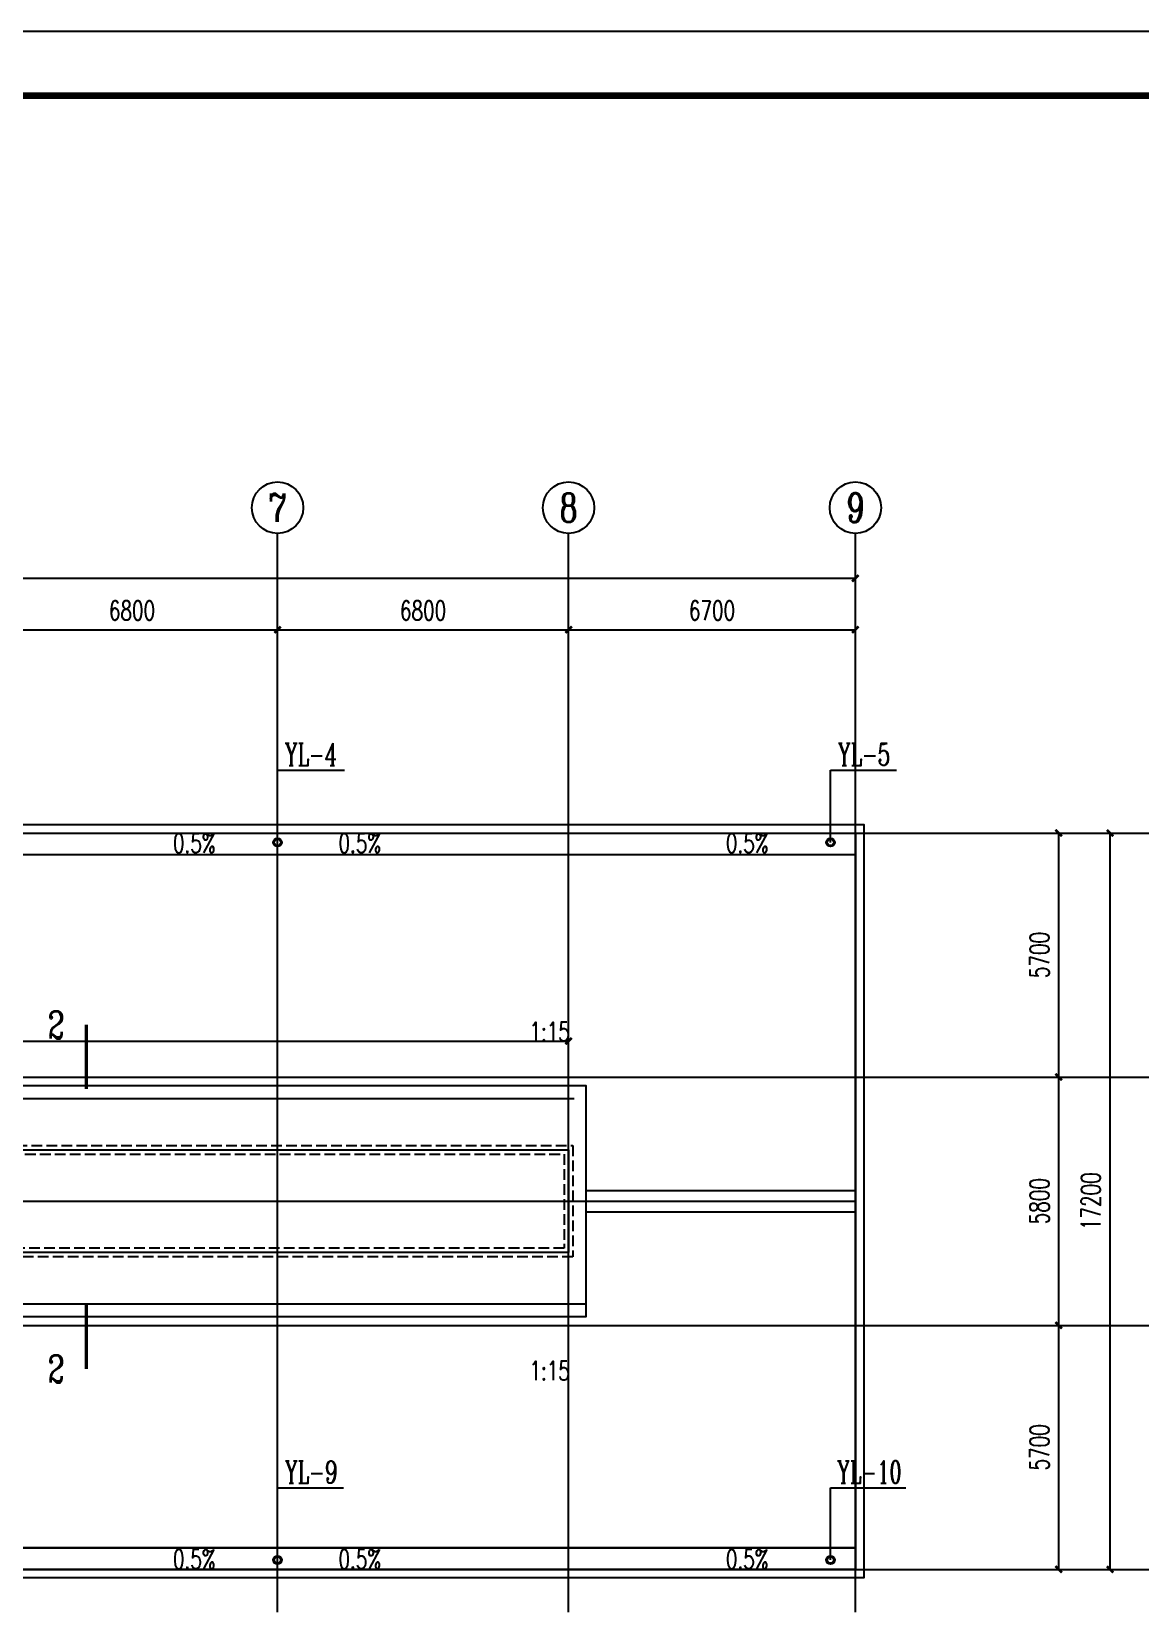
# Model space of a CAD drawing. Extents: x -427546 to -314919, y 698702 to 968782.
# Drawn here: x -378013 to -352102, y 724956 to 761702 of the extents above; entities that cross this region are included whole.
import ezdxf
from ezdxf.enums import TextEntityAlignment as Align

# ---------------------------------------------------------------- set-up
doc = ezdxf.new("R2010")
doc.units = 0
doc.header["$LTSCALE"] = 1000
doc.header["$MEASUREMENT"] = 0
doc.linetypes.add('DASH', pattern=[0.35, 0.25, -0.1])
doc.linetypes.add('PHANTOM2', pattern=[1.25, 0.625, -0.125, 0.125, -0.125, 0.125, -0.125])
doc.layers.get('0').update_dxf_attribs({"linetype": 'CONTINUOUS'})
doc.layers.get('DEFPOINTS').update_dxf_attribs({"linetype": 'CONTINUOUS'})
for name, color, linetype in [('AXIS', 3, 'CONTINUOUS'), ('AXIS_TEXT', 7, 'CONTINUOUS'), ('DIM_SYMB', 3, 'CONTINUOUS'), ('DIM_雨水', 3, 'CONTINUOUS'), ('DOTE', 1, 'CONTINUOUS'), ('PUB_DIM', 3, 'CONTINUOUS'), ('PUB_TEXT', 7, 'CONTINUOUS'), ('PUB_TITLE', 4, 'CONTINUOUS'), ('TWT_TEXT', 7, 'CONTINUOUS'), ('VPIPE-雨水', 4, 'PHANTOM2'), ('填充', 8, 'CONTINUOUS')]:
    doc.layers.add(name, color=color, linetype=linetype)
doc.styles.add('_TCH_AXIS', font='COMPLEX', dxfattribs={"bigfont": 'GBCBIG'})
doc.styles.add('_TCH_DIM', font='SIMPLEX', dxfattribs={"bigfont": 'GBCBIG'})
doc.styles.add('_TCH_LABEL', font='COMPLEX', dxfattribs={"bigfont": 'GBCBIG'})
doc.styles.add('_TWT_SERIAL', font='COMPLEX', dxfattribs={"width": 0.8, "height": 3.5, "bigfont": 'HZTXT'})
doc.styles.add('COMPLEX', font='COMPLEX')
doc.styles.add('DIM_FONT', font='SIMPLEX.shx', dxfattribs={"width": 0.7})
doc.dimstyles.new('DIMN150', dxfattribs={"dimscale": 1.5, "dimtxt": 300, "dimasz": 100, "dimexe": 250, "dimexo": 300, "dimgap": 150, "dimtad": 1, "dimdec": 0, "dimzin": 0, "dimtxsty": 'DIM_FONT', "dimblk": 'ARCHTICK', "dimcen": 0.09, "dimclrt": 7, "dimazin": 3, "dimtfac": 1, "dimtdec": 0, "dimtix": 1, "dimtmove": 0, "dimatfit": 3, "dimtolj": 1, "dimtzin": 0})

# ---------------------------------------------------------------- blocks, each defined once
blk = doc.blocks.new('_AXISO')
blk.add_circle((0, 0), 0.5)
at = {"layer": 'AXIS_TEXT', "style": 'COMPLEX', "width": 1.041667}
blk.add_attdef('A', text='', height=0.56, dxfattribs=at).set_placement((-0.25, -0.28), (0.25, -0.28), align=Align.FIT)
blk = doc.blocks.new('_ARCHTICK')
at = {"color": 0, "linetype": 'BYBLOCK', "const_width": 0.4}
blk.add_lwpolyline([(-0.5, -0.5), (0.5, 0.5)], dxfattribs=at)
blk = doc.blocks.new('*D79')
at = {"layer": 'AXIS', "color": 0}
for p, q in [((-305213, 748052), (-305213, 752927)), ((-251013, 748052), (-251013, 752927)), ((-305213, 752552), (-251013, 752552))]:
    blk.add_line(p, q, dxfattribs=at)
at = {"layer": 'DEFPOINTS', "color": 0}
for p in [(-251013, 752552), (-305213, 747602), (-251013, 747602)]:
    blk.add_point(p, dxfattribs=at)
at = {"layer": 'AXIS', "color": 0, "xscale": 150, "yscale": 150, "zscale": 150, "rotation": 180}
blk.add_blockref('_ARCHTICK', (-305213, 752552), dxfattribs=at)
at = {"layer": 'AXIS', "color": 0, "xscale": 150, "yscale": 150, "zscale": 150}
blk.add_blockref('_ARCHTICK', (-251013, 752552), dxfattribs=at)
at = {"layer": 'AXIS', "color": 7, "insert": (-278113, 753002), "char_height": 450, "attachment_point": 5, "style": 'DIM_FONT'}
blk.add_mtext('\\A1;54200', dxfattribs=at)
blk = doc.blocks.new('*D85')
at = {"layer": 'AXIS', "color": 0}
for p, q in [((-271313, 748052), (-271313, 751727)), ((-264513, 748052), (-264513, 751727)), ((-271313, 751352), (-264513, 751352))]:
    blk.add_line(p, q, dxfattribs=at)
at = {"layer": 'DEFPOINTS', "color": 0}
for p in [(-264513, 751352), (-271313, 747602), (-264513, 747602)]:
    blk.add_point(p, dxfattribs=at)
at = {"layer": 'AXIS', "color": 0, "xscale": 150, "yscale": 150, "zscale": 150, "rotation": 180}
blk.add_blockref('_ARCHTICK', (-271313, 751352), dxfattribs=at)
at = {"layer": 'AXIS', "color": 0, "xscale": 150, "yscale": 150, "zscale": 150}
blk.add_blockref('_ARCHTICK', (-264513, 751352), dxfattribs=at)
at = {"layer": 'AXIS', "color": 7, "insert": (-267913, 751802), "char_height": 450, "attachment_point": 5, "style": 'DIM_FONT'}
blk.add_mtext('\\A1;6800', dxfattribs=at)
blk = doc.blocks.new('*D86')
at = {"layer": 'AXIS', "color": 0}
for p, q in [((-264513, 748052), (-264513, 751727)), ((-257713, 748052), (-257713, 751727)), ((-264513, 751352), (-257713, 751352))]:
    blk.add_line(p, q, dxfattribs=at)
at = {"layer": 'DEFPOINTS', "color": 0}
for p in [(-257713, 751352), (-264513, 747602), (-257713, 747602)]:
    blk.add_point(p, dxfattribs=at)
at = {"layer": 'AXIS', "color": 0, "xscale": 150, "yscale": 150, "zscale": 150, "rotation": 180}
blk.add_blockref('_ARCHTICK', (-264513, 751352), dxfattribs=at)
at = {"layer": 'AXIS', "color": 0, "xscale": 150, "yscale": 150, "zscale": 150}
blk.add_blockref('_ARCHTICK', (-257713, 751352), dxfattribs=at)
at = {"layer": 'AXIS', "color": 7, "insert": (-261113, 751802), "char_height": 450, "attachment_point": 5, "style": 'DIM_FONT'}
blk.add_mtext('\\A1;6800', dxfattribs=at)
blk = doc.blocks.new('*D87')
at = {"layer": 'AXIS', "color": 0}
for p, q in [((-257713, 748052), (-257713, 751727)), ((-251013, 748052), (-251013, 751727)), ((-257713, 751352), (-251013, 751352))]:
    blk.add_line(p, q, dxfattribs=at)
at = {"layer": 'DEFPOINTS', "color": 0}
for p in [(-251013, 751352), (-257713, 747602), (-251013, 747602)]:
    blk.add_point(p, dxfattribs=at)
at = {"layer": 'AXIS', "color": 0, "xscale": 150, "yscale": 150, "zscale": 150, "rotation": 180}
blk.add_blockref('_ARCHTICK', (-257713, 751352), dxfattribs=at)
at = {"layer": 'AXIS', "color": 0, "xscale": 150, "yscale": 150, "zscale": 150}
blk.add_blockref('_ARCHTICK', (-251013, 751352), dxfattribs=at)
at = {"layer": 'AXIS', "color": 7, "insert": (-254363, 751802), "char_height": 450, "attachment_point": 5, "style": 'DIM_FONT'}
blk.add_mtext('\\A1;6700', dxfattribs=at)
blk = doc.blocks.new('*D88')
at = {"layer": 'AXIS', "color": 0}
for p, q in [((-249563, 746602), (-244688, 746602)), ((-245063, 729402), (-245063, 746602)), ((-249563, 729402), (-244688, 729402))]:
    blk.add_line(p, q, dxfattribs=at)
at = {"layer": 'DEFPOINTS', "color": 0}
for p in [(-250013, 746602), (-245063, 746602), (-250013, 729402)]:
    blk.add_point(p, dxfattribs=at)
at = {"layer": 'AXIS', "color": 0, "xscale": 150, "yscale": 150, "zscale": 150}
for p, rotation in [((-245063, 746602), 90), ((-245063, 729402), 270)]:
    blk.add_blockref('_ARCHTICK', p, dxfattribs=dict(at, rotation=rotation))
at = {"layer": 'AXIS', "color": 7, "insert": (-245513, 738002), "char_height": 450, "attachment_point": 5, "rotation": 90, "style": 'DIM_FONT'}
blk.add_mtext('\\A1;17200', dxfattribs=at)
blk = doc.blocks.new('*D89')
at = {"layer": 'AXIS', "color": 0}
for p, q in [((-249563, 735102), (-245888, 735102)), ((-246263, 729402), (-246263, 735102)), ((-249563, 729402), (-245888, 729402))]:
    blk.add_line(p, q, dxfattribs=at)
at = {"layer": 'DEFPOINTS', "color": 0}
for p in [(-250013, 735102), (-246263, 735102), (-250013, 729402)]:
    blk.add_point(p, dxfattribs=at)
at = {"layer": 'AXIS', "color": 0, "xscale": 150, "yscale": 150, "zscale": 150}
for p, rotation in [((-246263, 735102), 90), ((-246263, 729402), 270)]:
    blk.add_blockref('_ARCHTICK', p, dxfattribs=dict(at, rotation=rotation))
at = {"layer": 'AXIS', "color": 7, "insert": (-246713, 732252), "char_height": 450, "attachment_point": 5, "rotation": 90, "style": 'DIM_FONT'}
blk.add_mtext('\\A1;5700', dxfattribs=at)
blk = doc.blocks.new('*D90')
at = {"layer": 'AXIS', "color": 0}
for p, q in [((-249563, 740902), (-245888, 740902)), ((-246263, 735102), (-246263, 740902)), ((-249563, 735102), (-245888, 735102))]:
    blk.add_line(p, q, dxfattribs=at)
at = {"layer": 'DEFPOINTS', "color": 0}
for p in [(-250013, 740902), (-246263, 740902), (-250013, 735102)]:
    blk.add_point(p, dxfattribs=at)
at = {"layer": 'AXIS', "color": 0, "xscale": 150, "yscale": 150, "zscale": 150}
for p, rotation in [((-246263, 740902), 90), ((-246263, 735102), 270)]:
    blk.add_blockref('_ARCHTICK', p, dxfattribs=dict(at, rotation=rotation))
at = {"layer": 'AXIS', "color": 7, "insert": (-246713, 738002), "char_height": 450, "attachment_point": 5, "rotation": 90, "style": 'DIM_FONT'}
blk.add_mtext('\\A1;5800', dxfattribs=at)
blk = doc.blocks.new('*D91')
at = {"layer": 'AXIS', "color": 0}
for p, q in [((-249563, 746602), (-245888, 746602)), ((-246263, 740902), (-246263, 746602)), ((-249563, 740902), (-245888, 740902))]:
    blk.add_line(p, q, dxfattribs=at)
at = {"layer": 'DEFPOINTS', "color": 0}
for p in [(-250013, 746602), (-246263, 746602), (-250013, 740902)]:
    blk.add_point(p, dxfattribs=at)
at = {"layer": 'AXIS', "color": 0, "xscale": 150, "yscale": 150, "zscale": 150}
for p, rotation in [((-246263, 746602), 90), ((-246263, 740902), 270)]:
    blk.add_blockref('_ARCHTICK', p, dxfattribs=dict(at, rotation=rotation))
at = {"layer": 'AXIS', "color": 7, "insert": (-246713, 743752), "char_height": 450, "attachment_point": 5, "rotation": 90, "style": 'DIM_FONT'}
blk.add_mtext('\\A1;5700', dxfattribs=at)
blk = doc.blocks.new('*D96')
at = {"layer": 'DEFPOINTS', "color": 0}
for p in [(-257713, 741740), (-298513, 735602), (-257713, 735602)]:
    blk.add_point(p, dxfattribs=at)
at = {"layer": 'PUB_DIM', "color": 0}
for p, q in [((-298513, 736052), (-298513, 742115)), ((-257713, 736052), (-257713, 742115)), ((-298513, 741740), (-257713, 741740))]:
    blk.add_line(p, q, dxfattribs=at)
at = {"layer": 'PUB_DIM', "color": 0, "xscale": 150, "yscale": 150, "zscale": 150, "rotation": 180}
blk.add_blockref('_ARCHTICK', (-298513, 741740), dxfattribs=at)
at = {"layer": 'PUB_DIM', "color": 0, "xscale": 150, "yscale": 150, "zscale": 150}
blk.add_blockref('_ARCHTICK', (-257713, 741740), dxfattribs=at)
at = {"layer": 'PUB_DIM', "color": 7, "insert": (-278113, 742190), "char_height": 450, "attachment_point": 5, "style": 'DIM_FONT'}
blk.add_mtext('\\A1;40800', dxfattribs=at)
blk = doc.blocks.new('DFDF2')
at = {"color": 8}
for p, q in [((-305213.5, 746602.1), (-251013.5, 746602.1)), ((-251013.5, 746602.1), (-251013.5, 729402.1)), ((-305213.5, 746102.1), (-251013.5, 746102.1)), ((-257313.5, 738252.1), (-251013.5, 738252.1)), ((-305213.5, 738002.1), (-251013.5, 738002.1)), ((-257313.5, 737752.1), (-251013.5, 737752.1)), ((-251013.5, 729902.1), (-305213.5, 729902.1)), ((-305213.5, 729902.1), (-251013.5, 729902.1)), ((-251013.5, 729402.1), (-305213.5, 729402.1)), ((-305213.5, 729402.1), (-251013.5, 729402.1))]:
    blk.add_line(p, q, dxfattribs=at)
for points in [[(-305413.5, 746802.1), (-250813.5, 746802.1), (-250813.5, 729202.1), (-305413.5, 729202.1)], [(-257313.5, 735302.1), (-298913.5, 735302.1), (-298913.5, 740702.1), (-257313.5, 740702.1)], [(-298913.5, 740702.1), (-257313.5, 740702.1), (-257313.5, 735302.1), (-298913.5, 735302.1)]]:
    blk.add_lwpolyline(points, close=True, dxfattribs=at)
for centre in [(-264513.5, 746383.4), (-251595.4, 746383.4), (-264513.5, 729620.8), (-251595.4, 729620.8)]:
    blk.add_circle(centre, 100, dxfattribs=at)
at = {"layer": 'AXIS', "color": 8}
for p, q in [((-264513.5, 747602.1), (-264513.5, 753602.1)), ((-257713.5, 747602.1), (-257713.5, 753602.1)), ((-251013.5, 747602.1), (-251013.5, 753602.1)), ((-250013.5, 746602.1), (-244013.5, 746602.1)), ((-250013.5, 740902.1), (-244013.5, 740902.1)), ((-250013.5, 735102.1), (-244013.5, 735102.1)), ((-250013.5, 729402.1), (-244013.5, 729402.1))]:
    blk.add_line(p, q, dxfattribs=at)
at = {"layer": 'DIM_SYMB', "color": 8}
for points in [[(-265779.2, 746363.5, 0, 0, 0), (-265118.8, 746363.5, 120, 0, 0), (-264668.8, 746363.5, 0, 0, 0)], [(-263247.8, 746363.5, 0, 0, 0), (-263908.2, 746363.5, 120, 0, 0), (-264358.2, 746363.5, 0, 0, 0)], [(-252861.1, 746363.5, 0, 0, 0), (-252200.7, 746363.5, 120, 0, 0), (-251750.7, 746363.5, 0, 0, 0)], [(-258172, 742343.6, 0, 0, 0), (-258172, 744641.8, 120, 0, 0), (-258172, 745091.8, 0, 0, 0)], [(-258172, 733660.6, 0, 0, 0), (-258172, 731362.4, 120, 0, 0), (-258172, 730912.4, 0, 0, 0)], [(-265779.2, 729640.7, 0, 0, 0), (-265118.8, 729640.7, 120, 0, 0), (-264668.8, 729640.7, 0, 0, 0)], [(-263247.8, 729640.7, 0, 0, 0), (-263908.2, 729640.7, 120, 0, 0), (-264358.2, 729640.7, 0, 0, 0)], [(-252861.1, 729640.7, 0, 0, 0), (-252200.7, 729640.7, 120, 0, 0), (-251750.7, 729640.7, 0, 0, 0)]]:
    blk.add_lwpolyline(points, format="xyseb", dxfattribs=at)
at = {"layer": 'DIM_SYMB', "color": 8, "const_width": 75}
for points in [[(-268979, 742124), (-268979, 740624)], [(-268979, 735584.3), (-268979, 734084.3)]]:
    blk.add_lwpolyline(points, dxfattribs=at)
at = {"layer": 'DOTE', "color": 8}
for p, q in [((-264513.5, 728402.1), (-264513.5, 747602.1)), ((-257713.5, 728402.1), (-257713.5, 747602.1)), ((-251013.5, 728402.1), (-251013.5, 747602.1)), ((-306213.5, 746602.1), (-250013.5, 746602.1)), ((-306213.5, 740902.1), (-250013.5, 740902.1)), ((-298913.5, 740402.1), (-257581.9, 740402.1)), ((-298913.5, 735602.1), (-257313.5, 735602.1)), ((-306213.5, 735102.1), (-250013.5, 735102.1)), ((-306213.5, 729402.1), (-250013.5, 729402.1))]:
    blk.add_line(p, q, dxfattribs=at)
blk.add_lwpolyline([(-298513.5, 739202.1), (-257713.5, 739202.1), (-257713.5, 736802.1), (-298513.5, 736802.1)], close=True, dxfattribs=at)
at = {"layer": '填充', "color": 8, "linetype": 'DASH'}
for points in [[(-298613.5, 739302.1), (-257613.5, 739302.1), (-257613.5, 736702.1), (-298613.5, 736702.1)], [(-298413.5, 739102.1), (-257813.5, 739102.1), (-257813.5, 736902.1), (-298413.5, 736902.1)]]:
    blk.add_lwpolyline(points, close=True, dxfattribs=at)
at = {"layer": 'AXIS', "color": 8}
ref = blk.add_blockref('_AXISO', (-264513.5, 754202.1), dxfattribs=dict(at, xscale=1200, yscale=1200, zscale=1200))
ref.add_attrib('A', '7', dxfattribs={"layer": 'AXIS_TEXT', "color": 8, "height": 657.6, "style": '_TCH_AXIS'}).set_placement((-264732.7, 753873.3), (-264294.3, 753873.3), align=Align.FIT)
ref = blk.add_blockref('_AXISO', (-257713.5, 754202.1), dxfattribs=dict(at, xscale=1200, yscale=1200, zscale=1200))
ref.add_attrib('A', '8', dxfattribs={"layer": 'AXIS_TEXT', "color": 8, "height": 657.6, "style": '_TCH_AXIS'}).set_placement((-257932.7, 753873.3), (-257494.3, 753873.3), align=Align.FIT)
ref = blk.add_blockref('_AXISO', (-251013.5, 754202.1), dxfattribs=dict(at, xscale=1200, yscale=1200, zscale=1200))
ref.add_attrib('A', '9', dxfattribs={"layer": 'AXIS_TEXT', "color": 8, "height": 674.8, "style": '_TCH_AXIS', "width": 0.928571}).set_placement((-251222.3, 753864.7), (-250804.6, 753864.7), align=Align.FIT)
at = {"layer": 'PUB_TEXT', "color": 8, "width": 0.705882}
for s, height, style, p in [('0.5%%%', 446.25, '_TCH_DIM', (-266956.7, 746140.3)), ('0.5%%%', 446.25, '_TCH_DIM', (-263090.3, 746140.3)), ('0.5%%%', 446.25, '_TCH_DIM', (-254038.6, 746140.3)), ('2', 637.5, '_TCH_LABEL', (-269879, 741805.3)), ('1:15', 446.25, '_TCH_DIM', (-258629.5, 741739.8)), ('2', 637.5, '_TCH_LABEL', (-269879, 733765.5)), ('1:15', 446.25, '_TCH_DIM', (-258629.5, 733818.1)), ('0.5%%%', 446.25, '_TCH_DIM', (-266956.7, 729417.6)), ('0.5%%%', 446.25, '_TCH_DIM', (-263090.3, 729417.6)), ('0.5%%%', 446.25, '_TCH_DIM', (-254038.6, 729417.6))]:
    blk.add_text(s, height=height, dxfattribs=dict(at, style=style)).set_placement(p)
at = {"layer": 'AXIS', "color": 8}
for p1, p2, distance, picture, middle in [((-305213.5, 747602.1), (-251013.5, 747602.1), 4950, '*D79', (-278113.5, 753002.1)), ((-271313.5, 747602.1), (-264513.5, 747602.1), 3750, '*D85', (-267913.5, 751802.1)), ((-264513.5, 747602.1), (-257713.5, 747602.1), 3750, '*D86', (-261113.5, 751802.1)), ((-257713.5, 747602.1), (-251013.5, 747602.1), 3750, '*D87', (-254363.5, 751802.1)), ((-250013.5, 729402.1), (-250013.5, 746602.1), -4950, '*D88', (-245513.5, 738002.1)), ((-250013.5, 740902.1), (-250013.5, 746602.1), -3750, '*D91', (-246713.5, 743752.1)), ((-250013.5, 735102.1), (-250013.5, 740902.1), -3750, '*D90', (-246713.5, 738002.1)), ((-250013.5, 729402.1), (-250013.5, 735102.1), -3750, '*D89', (-246713.5, 732252.1))]:
    dim = blk.add_aligned_dim(p1=p1, p2=p2, distance=distance, dimstyle='DIMN150', dxfattribs=at)
    dim.commit()
    dim.dimension.update_dxf_attribs({"geometry": picture, "text_midpoint": middle})
at = {"layer": 'PUB_DIM', "color": 8}
dim = blk.add_aligned_dim(p1=(-298513.5, 735602.1), p2=(-257713.5, 735602.1), distance=6137.7, dimstyle='DIMN150', dxfattribs=at)
dim.commit()
dim.dimension.update_dxf_attribs({"geometry": '*D96', "text_midpoint": (-278113.5, 742189.8)})

msp = doc.modelspace()

# ---------------------------------------------------------------- linework, layer by layer
at = {"layer": 'DIM_雨水'}
for p, q in [((-372264.2, 742759.4), (-372264.2, 744448.5)), ((-372264.2, 744448.5), (-370695.9, 744448.5)), ((-359346.1, 742759.4), (-359346.1, 744448.5)), ((-359346.1, 744448.5), (-357806.9, 744448.5)), ((-372264.2, 725996.9), (-372264.2, 727686)), ((-372264.2, 727686), (-370725, 727686)), ((-359346.1, 725996.9), (-359346.1, 727686)), ((-359346.1, 727686), (-357584.9, 727686))]:
    msp.add_line(p, q, dxfattribs=at)
at = {"layer": 'PUB_TITLE'}
msp.add_lwpolyline([(-427545.8, 698701.8), (-338445.8, 698701.8), (-338445.8, 761701.8), (-427545.8, 761701.8)], close=True, dxfattribs=at)
at = {"layer": 'PUB_TITLE', "const_width": 150}
msp.add_lwpolyline([(-423795.8, 700201.8), (-339945.8, 700201.8), (-339945.8, 760201.8), (-423795.8, 760201.8)], close=True, dxfattribs=at)
at = {"layer": 'VPIPE-雨水', "linetype": 'CONTINUOUS'}
for centre in [(-372264.2, 742759.4), (-359346.1, 742759.4), (-372264.2, 725996.9), (-359346.1, 725996.9)]:
    msp.add_circle(centre, 75, dxfattribs=at)

# ---------------------------------------------------------------- block references
msp.add_blockref('DFDF2', (-107750.7, -3624))

# ---------------------------------------------------------------- texts
at = {"layer": 'TWT_TEXT', "style": '_TWT_SERIAL', "width": 0.64}
for s, p in [('YL-4', (-372096.9, 744553.5)), ('YL-5', (-359175.9, 744553.5)), ('YL-9', (-372094, 727791)), ('YL-10', (-359193.9, 727791))]:
    msp.add_text(s, height=525, dxfattribs=at).set_placement(p)

doc.saveas('drawing.dxf')
